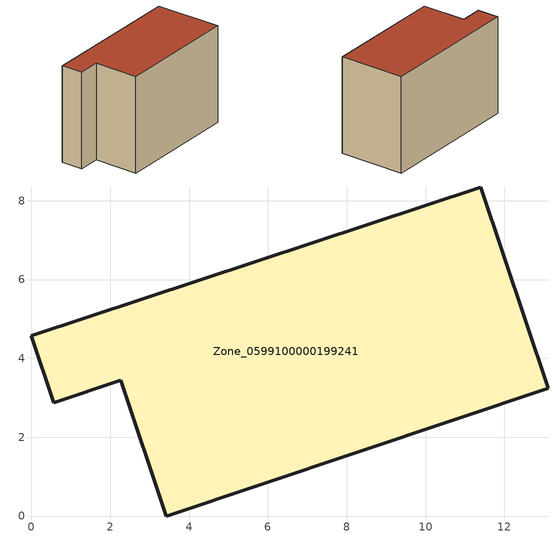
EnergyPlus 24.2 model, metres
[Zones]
Zone_0599100000199241
 floor ground (C_G): 2.27,3.45 0.57,2.88 0,4.57 11.4,8.35 13.11,3.24 3.42,0 z0
 wall outside (C_F): 11.4,8.35 0,4.57 0.57,2.88 2.27,3.45 3.42,0 13.11,3.24 11.4,8.35 z0:8
 roof outside (C_R): 3.42,0 13.11,3.24 11.4,8.35 0,4.57 0.57,2.88 2.27,3.45 z8
[BUILDING]
Pand.0599100000199241: North Axis=0; Terrain=City; Loads Convergence Tolerance Value=0.04; Temperature Convergence Tolerance Value=0.4; Solar Distribution=FullExterior; Maximum Number of Warmup Days=25; Minimum Number of Warmup Days=1
[Site:Location]
Rotterdam.The.Hague.AP_ZH_NLD Design_Conditions: Latitude=51.96; Longitude=4.45; Time Zone=1; Elevation=-4.5
[SITE:GROUNDTEMPERATURE:BUILDINGSURFACE]
18, 18, 18, 18, 18, 18, 18, 18, 18, 18, 18, 18
[MATERIAL] Thermal Absorptance=0.9; Solar Absorptance=0.7; Visible Absorptance=0.7
Name | Roughness | Thickness | Conductivity | Density | Specific Heat
G.TI.1975-1991 | MediumSmooth | 0.15 | 0.288461 | 540 | 1210
F.TI.1975-1991 | Rough | 0.3 | 0.230769 | 1920 | 840
R.TI.1975-1991 | MediumRough | 0.2 | 0.153846 | 1500 | 1000
[CONSTRUCTION]
C_G: G.TI.1975-1991
C_F: F.TI.1975-1991
C_R: R.TI.1975-1991
[ZONE]
Zone_0599100000199241: Type=1; Multiplier=1; Ceiling Height=Autocalculate; Volume=Autocalculate; Floor Area=autocalculate; Part of Total Floor Area=Yes
[ZONEINFILTRATION:DESIGNFLOWRATE]
Infil_Zone_0599100000199241: Zone or ZoneList or Space or SpaceList=Zone_0599100000199241; Schedule=AlwaysOn; Design Flow Rate Calculation Method=Flow/Area; Flow Rate per Floor Area=0.003; Constant Term Coefficient=1; Temperature Term Coefficient=0; Velocity Term Coefficient=0; Velocity Squared Term Coefficient=0
[HVACTEMPLATE:ZONE:IDEALLOADSAIRSYSTEM]
Zone_0599100000199241: Maximum Heating Supply Air Temperature=50; Minimum Cooling Supply Air Temperature=13; Maximum Heating Supply Air Humidity Ratio=0.0156; Minimum Cooling Supply Air Humidity Ratio=0.0077; Heating Limit=NoLimit; Cooling Limit=NoLimit; Dehumidification Control Type=ConstantSensibleHeatRatio; Cooling Sensible Heat Ratio=0.7; Dehumidification Setpoint=60; Humidification Control Type=None; Humidification Setpoint=30; Outdoor Air Method=None; Outdoor Air Flow Rate per Person=0.00944; Outdoor Air Flow Rate per Zone Floor Area=0; Outdoor Air Flow Rate per Zone=0; Demand Controlled Ventilation Type=None; Outdoor Air Economizer Type=NoEconomizer; Heat Recovery Type=None; Sensible Heat Recovery Effectiveness=0.7; Latent Heat Recovery Effectiveness=0.65
[ZONECONTROL:THERMOSTAT]
ThermostatControl_Zone_0599100000199241: Zone or ZoneList=Zone_0599100000199241; Control Type Schedule=DualSetpointControlType; Control 1=Thermostat_Zone_0599100000199241; Temperature Difference Between Cutout And Setpoint=0
[THERMOSTATSETPOINT:DUALSETPOINT]
Thermostat_Zone_0599100000199241: Heating Setpoint Temperature Schedule=HeatingSetpoint_Zone_0599100000199241; Cooling Setpoint Temperature Schedule=CoolingSetpoint_Zone_0599100000199241
[SCHEDULE:COMPACT]
HeatingSetpoint_Zone_0599100000199241: Through: 12/31, For: AllDays, Until: 24:00, 21
CoolingSetpoint_Zone_0599100000199241: Through: 12/31, For: AllDays, Until: 24:00, 24
DualSetpointControlType: Through: 12/31, For: AllDays, Until: 24:00, 4
AlwaysOn: Through: 12/31, For: AllDays, Until: 24:00, 1
